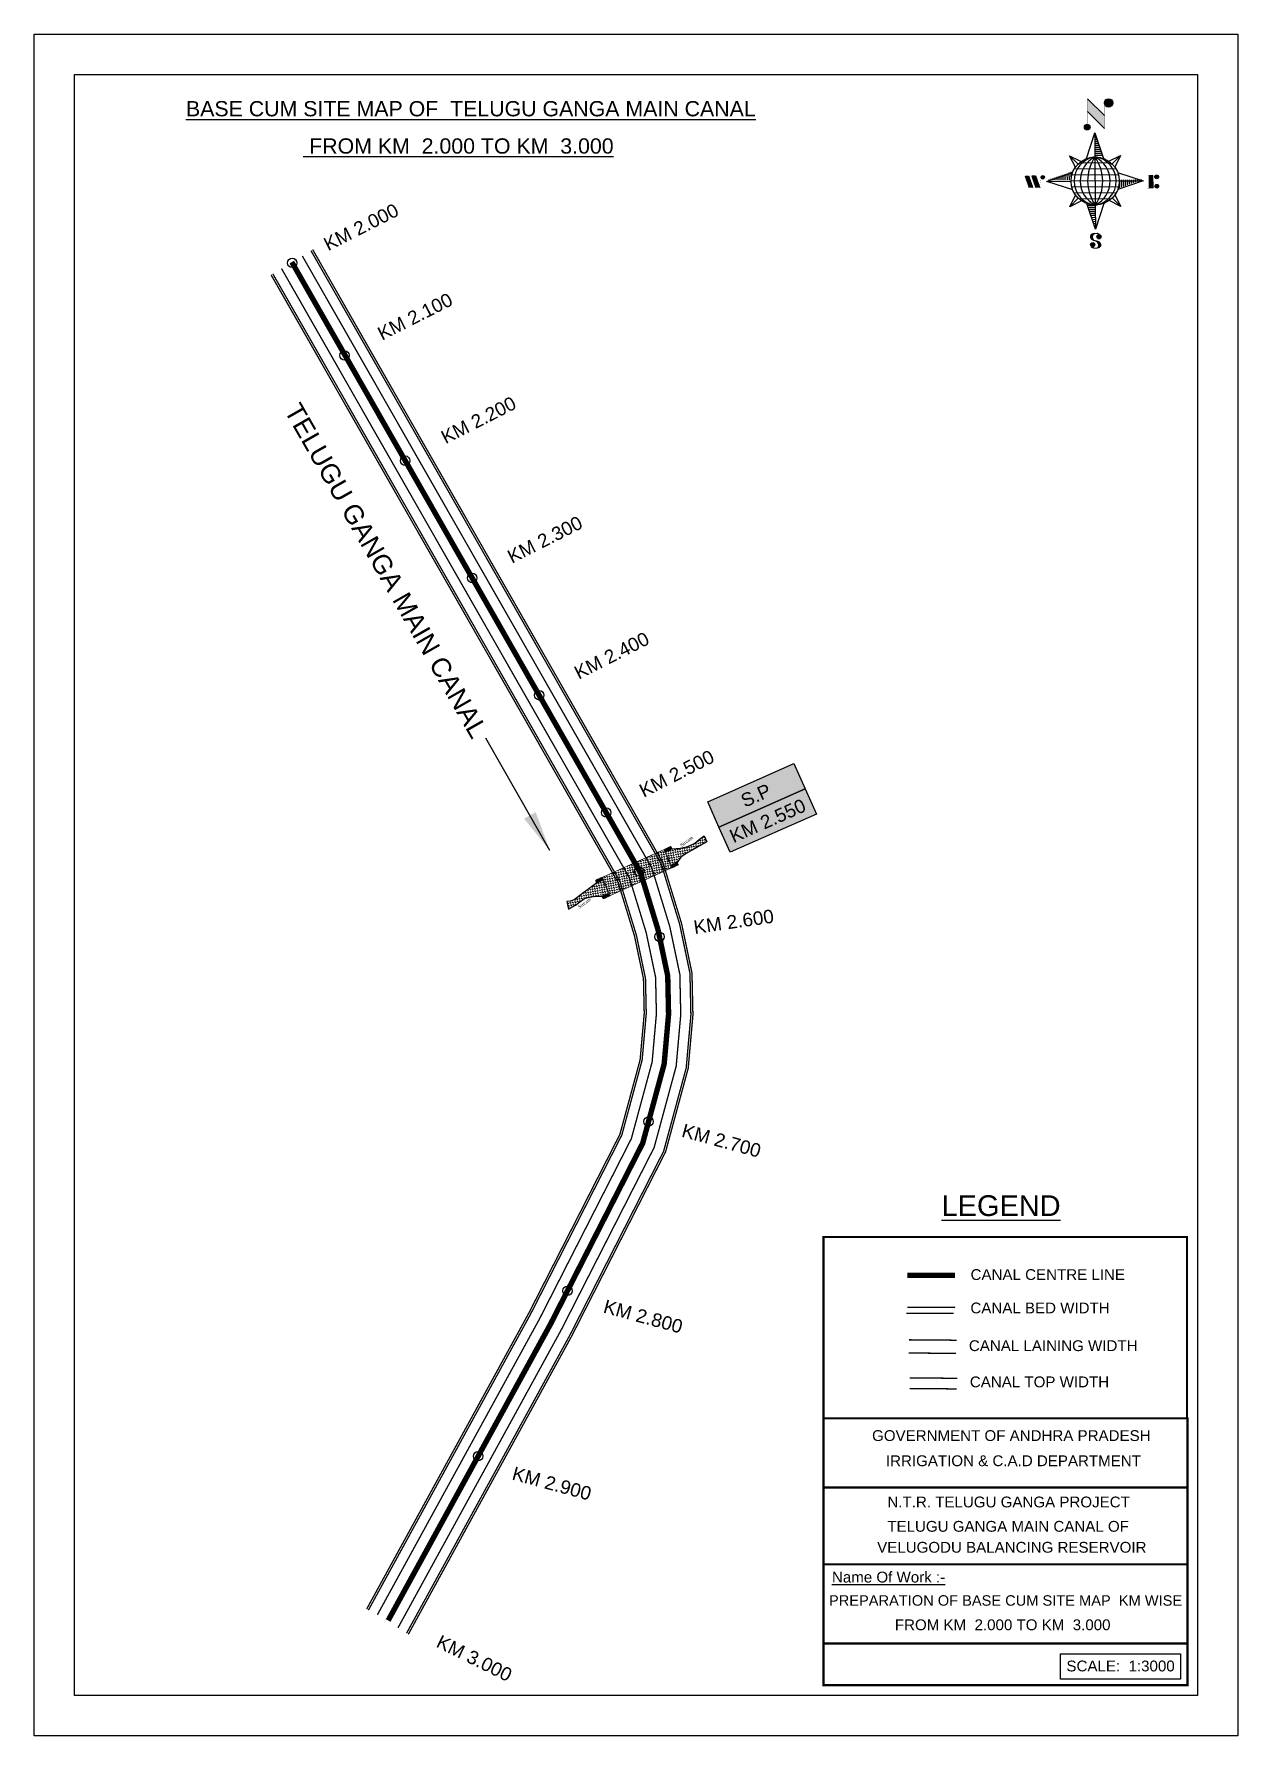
# Model space of a CAD drawing. Header units: inches. Extents: x 248998 to 249889, y 1736854 to 1738114.
import ezdxf

# ---------------------------------------------------------------- set-up
doc = ezdxf.new("R2010")
doc.units = ezdxf.units.IN
doc.header["$MEASUREMENT"] = 0
doc.header["$PDMODE"] = 32
doc.header["$PDSIZE"] = 7
doc.linetypes.add('ACAD_ISO02W100', pattern=[15, 12, -3])
for name, color, linetype in [('AQUADUCT', 1, 'Continuous'), ('bed with', 5, 'Continuous'), ('bord', 1, 'Continuous'), ('cahnige', 7, 'Continuous'), ('canal', 1, 'Continuous'), ('CARTTRACK', 30, 'ACAD_ISO02W100'), ('CH Circle', 7, 'Continuous'), ('chainage', 7, 'Continuous'), ('FRAME 025', 7, 'Continuous'), ('lining', 4, 'Continuous'), ('STREAM', 4, 'Continuous'), ('Stu coo', 3, 'Continuous'), ('TEXT', 7, 'Continuous'), ('top of bund', 1, 'Continuous'), ('UT', 173, 'ACAD_ISO02W100'), ('V', 6, 'Continuous'), ('ZSTU', 7, 'Continuous')]:
    doc.layers.add(name, color=color, linetype=linetype)
doc.styles.add('5mm', font='times.ttf', dxfattribs={"height": 3})
doc.styles.get("Standard").update_dxf_attribs({"font": 'arial.ttf'})
doc.dimstyles.get("Standard").update_dxf_attribs({"dimtxt": 0.18, "dimasz": 0.18, "dimexe": 0.18, "dimexo": 0.0625, "dimgap": 0.09, "dimtad": 0, "dimtih": 1, "dimtoh": 1, "dimdec": 4, "dimzin": 0, "dimdsep": 46, "dimtxsty": 'Standard', "dimcen": 0.09, "dimadec": 0, "dimazin": 0, "dimtfac": 1, "dimtdec": 4, "dimtofl": 0, "dimtmove": 0, "dimatfit": 3, "dimfxl": 1, "dimtolj": 1, "dimtzin": 0, "dimarcsym": 0})
pattern_1 = [(228.0128, (-362214.3310220317, -1526288.492507028), (-7.999998232158162, -9.000001341607247), [0.134536, -13.319088]), (184.9697, (-362214.4210220316, -1526288.592507028), (12.00000105151764, 0.9999913070070519), [0.230868, -22.855925]), (132.5104, (-362214.6510220316, -1526288.612507028), (9.999990718346812, -11.0000086738712), [0.162788, -16.116032]), (267.2737, (-362215.0410220316, -1526288.862507028), (0.9999960177271904, 20.00000029497347), [0.210238, -20.813558]), (292.8337, (-362215.0510220316, -1526289.072507028), (-5.00000990543714, 11.99999641177778), [0.206155, -20.409373]), (357.2737, (-362214.9710220316, -1526289.262507028), (-20.00000029497347, 0.9999960177271915), [0.210238, -20.813558]), (37.6942, (-362214.7610220317, -1526289.272507028), (-13.00000734561798, -9.99999040516053), [0.278029, -27.524849]), (72.2553, (-362214.5410220316, -1526289.102507028), (7.000010762705409, 21.99999623123919), [0.262488, -25.986321]), (121.4296, (-362214.4610220316, -1526288.852507028), (-8.000008234176365, 12.99999503649257), [0.21095, -20.884073]), (175.2364, (-362214.5710220317, -1526288.672507028), (11.00000094631958, -0.9999915326612605), [0.2408319999999999, -11.80076299999999]), (222.3974, (-362214.8110220316, -1526288.652507028), (-12.00000735107323, -10.99999208201412), [0.311448, -30.833375]), (138.8141, (-362214.0510220316, -1526288.872507028), (-7.000002946805715, 5.999997313342756), [0.106301, -10.523844]), (171.4692, (-362214.1310220317, -1526288.802507028), (12.99999828481513, -2.00000791003979), [0.2022369999999999, -20.02151099999998]), (225, (-362214.3310220317, -1526288.772507028), (-1.110223024625157e-16, -1.000000309448952), [0.141421, -1.272792]), (203.1986, (-362214.4010220316, -1526288.652507028), (4.999999730667075, 2.000001325264854), [0.076158, -7.539615]), (291.8014, (-362214.4710220316, -1526288.682507028), (-0.9999999105006487, 3.00000027301077), [0.107703, -5.277462]), (30.9638, (-362214.4310220316, -1526288.782507028), (2.999998022287998, 2.000002483540733), [0.1749289999999999, -5.656022999999996]), (161.5651, (-362214.2810220316, -1526288.692507028), (2.000000434592962, -0.9999984032227077), [0.126491, -3.035787]), (16.38950000000001, (-362215.0510220316, -1526288.682507028), (10.00000219841196, 2.99999270981797), [0.1772, -17.542845]), (70.3462, (-362214.8810220317, -1526288.632507028), (-3.999995247371745, -11.00000213560622), [0.148661, -14.717408]), (293.1986, (-362214.2810220316, -1526288.492507028), (-2.000001325264854, 4.999999730667075), [0.152315, -7.463458]), (343.6105, (-362214.2210220316, -1526288.632507028), (-10.00000219841196, 2.999992709817974), [0.1771999999999999, -17.54284499999998]), (339.444, (-362215.0510220316, -1526289.302507028), (-5.000001844542423, 1.999995996421584), [0.17088, -8.373124]), (294.7751, (-362214.8910220317, -1526289.362507028), (-4.99999218924517, 11.00000342183912), [0.1431779999999999, -14.17464299999999]), (66.80140000000002, (-362214.2710220316, -1526289.492507028), (2.000001325264855, 4.999999730667075), [0.152315, -7.463458]), (17.35400000000001, (-362214.2110220316, -1526289.352507028), (-13.00000201909683, -3.999994502259118), [0.167631, -16.59542399999999]), (69.444, (-362214.7610220317, -1526289.492507028), (-1.999995996421587, -5.000001844542422), [0.08544, -8.458563999999999]), (101.3098999999999, (-362214.3310220317, -1526289.492507028), (-0.9999976321616053, 4.000000752230952), [0.05098999999999999, -5.048028999999998]), (165.9638, (-362214.3410220316, -1526289.442507028), (3.00000054598974, -0.9999980573612457), [0.206155, -3.91695]), (186.009, (-362214.5410220316, -1526289.392507028), (9.99999975090604, 0.9999993174818415), [0.19105, -18.913923]), (303.6901, (-362214.4310220316, -1526288.872507028), (-1.000001334507191, 1.99999955777116), [0.144222, -3.461329]), (353.1572, (-362214.3510220316, -1526288.992507028), (16.99999936547855, -2.000007997924761), [0.251794, -24.927563]), (60.94540000000001, (-362214.1010220316, -1526289.022507028), (-4.000000027199279, -7.000000384569686), [0.102956, -10.192674]), (90, (-362214.0510220316, -1526288.932507028), (-0.9999999999999999, 1), [0.06, -0.94]), (120.2564, (-362214.5610220316, -1526289.362507028), (3.999994886802694, -7.000002455854734), [0.138924, -13.75352]), (48.01279999999999, (-362214.6310220317, -1526289.242507028), (7.99999823215816, 9.000001341607248), [0.269072, -13.184552]), (0, (-362214.4510220317, -1526289.042507028), (1, 1), [0.26, -0.74]), (325.3048, (-362214.1910220316, -1526289.042507028), (-9.999994258987526, 7.000008609594458), [0.158114, -15.653274]), (254.0546, (-362214.0610220316, -1526289.132507028), (-0.9999998892963811, -4.000000126652151), [0.145602, -7.134508]), (207.646, (-362214.1010220316, -1526289.272507028), (-18.99999580717959, -10.00000771316918), [0.237065, -23.469474]), (175.4261, (-362214.3110220316, -1526289.382507028), (-13.00000055831213, 0.999994801161084), [0.2507989999999997, -24.82907399999998])]
pattern_2 = [(0, (-362215.0510220316, -1526289.492507028), (1.25, 1.25), [1.25, -1.25])]
pattern_3 = [(228.0128, (-362243.1753484617, -1526336.432974194), (-7.999998232158162, -9.000001341607247), [0.134536, -13.319088]), (184.9697, (-362243.2653484617, -1526336.532974194), (12.00000105151764, 0.9999913070070519), [0.230868, -22.855925]), (132.5104, (-362243.4953484617, -1526336.552974194), (9.999990718346812, -11.0000086738712), [0.162788, -16.116032]), (267.2737, (-362243.8853484617, -1526336.802974194), (0.9999960177271904, 20.00000029497347), [0.210238, -20.813558]), (292.8337, (-362243.8953484617, -1526337.012974194), (-5.00000990543714, 11.99999641177778), [0.206155, -20.409373]), (357.2737, (-362243.8153484617, -1526337.202974194), (-20.00000029497347, 0.9999960177271915), [0.210238, -20.813558]), (37.6942, (-362243.6053484617, -1526337.212974194), (-13.00000734561798, -9.99999040516053), [0.278029, -27.524849]), (72.2553, (-362243.3853484617, -1526337.042974194), (7.000010762705409, 21.99999623123919), [0.262488, -25.986321]), (121.4296, (-362243.3053484617, -1526336.792974194), (-8.000008234176365, 12.99999503649257), [0.21095, -20.884073]), (175.2364, (-362243.4153484617, -1526336.612974194), (11.00000094631958, -0.9999915326612605), [0.2408319999999999, -11.80076299999999]), (222.3974, (-362243.6553484617, -1526336.592974194), (-12.00000735107323, -10.99999208201412), [0.311448, -30.833375]), (138.8141, (-362242.8953484617, -1526336.812974194), (-7.000002946805715, 5.999997313342756), [0.106301, -10.523844]), (171.4692, (-362242.9753484617, -1526336.742974194), (12.99999828481513, -2.00000791003979), [0.2022369999999998, -20.02151099999998]), (225, (-362243.1753484617, -1526336.712974194), (-1.110223024625157e-16, -1.000000309448952), [0.141421, -1.272792]), (203.1986, (-362243.2453484617, -1526336.592974194), (4.999999730667075, 2.000001325264854), [0.076158, -7.539615]), (291.8014, (-362243.3153484617, -1526336.622974194), (-0.9999999105006487, 3.00000027301077), [0.107703, -5.277462]), (30.9638, (-362243.2753484617, -1526336.722974194), (2.999998022287998, 2.000002483540733), [0.1749289999999998, -5.656022999999995]), (161.5651, (-362243.1253484617, -1526336.632974194), (2.000000434592962, -0.9999984032227077), [0.126491, -3.035787]), (16.38950000000001, (-362243.8953484617, -1526336.622974194), (10.00000219841196, 2.99999270981797), [0.1772, -17.542845]), (70.3462, (-362243.7253484617, -1526336.572974194), (-3.999995247371745, -11.00000213560622), [0.148661, -14.717408]), (293.1986, (-362243.1253484617, -1526336.432974194), (-2.000001325264854, 4.999999730667075), [0.152315, -7.463458]), (343.6105, (-362243.0653484617, -1526336.572974194), (-10.00000219841196, 2.999992709817974), [0.1771999999999998, -17.54284499999998]), (339.444, (-362243.8953484617, -1526337.242974194), (-5.000001844542423, 1.999995996421584), [0.17088, -8.373124]), (294.7751, (-362243.7353484617, -1526337.302974194), (-4.99999218924517, 11.00000342183912), [0.1431779999999998, -14.17464299999999]), (66.80140000000002, (-362243.1153484617, -1526337.432974194), (2.000001325264855, 4.999999730667075), [0.152315, -7.463458]), (17.35400000000001, (-362243.0553484617, -1526337.292974194), (-13.00000201909683, -3.999994502259118), [0.167631, -16.59542399999999]), (69.444, (-362243.6053484617, -1526337.432974194), (-1.999995996421587, -5.000001844542422), [0.08544, -8.458563999999999]), (101.3098999999999, (-362243.1753484617, -1526337.432974194), (-0.9999976321616053, 4.000000752230952), [0.05098999999999998, -5.048028999999997]), (165.9638, (-362243.1853484617, -1526337.382974194), (3.00000054598974, -0.9999980573612457), [0.206155, -3.91695]), (186.009, (-362243.3853484617, -1526337.332974194), (9.99999975090604, 0.9999993174818415), [0.19105, -18.913923]), (303.6901, (-362243.2753484617, -1526336.812974194), (-1.000001334507191, 1.99999955777116), [0.144222, -3.461329]), (353.1572, (-362243.1953484617, -1526336.932974194), (16.99999936547855, -2.000007997924761), [0.251794, -24.927563]), (60.94540000000001, (-362242.9453484617, -1526336.962974194), (-4.000000027199279, -7.000000384569686), [0.102956, -10.192674]), (90, (-362242.8953484617, -1526336.872974194), (-0.9999999999999999, 1), [0.06, -0.94]), (120.2564, (-362243.4053484617, -1526337.302974194), (3.999994886802694, -7.000002455854734), [0.138924, -13.75352]), (48.01279999999999, (-362243.4753484617, -1526337.182974194), (7.99999823215816, 9.000001341607248), [0.269072, -13.184552]), (0, (-362243.2953484617, -1526336.982974194), (1, 1), [0.26, -0.74]), (325.3048, (-362243.0353484617, -1526336.982974194), (-9.999994258987526, 7.000008609594458), [0.158114, -15.653274]), (254.0546, (-362242.9053484617, -1526337.072974194), (-0.9999998892963811, -4.000000126652151), [0.145602, -7.134508]), (207.646, (-362242.9453484617, -1526337.212974194), (-18.99999580717959, -10.00000771316918), [0.237065, -23.469474]), (175.4261, (-362243.1553484617, -1526337.322974194), (-13.00000055831213, 0.999994801161084), [0.2507989999999997, -24.82907399999998])]
pattern_4 = [(267.2971131487395, (-8720374.9383359, 50637915.13839893), (10.53672553373347, -0.4974314379093613), [])]
pattern_5 = [(357.2971131487395, (-8720374.9383359, 50637915.13839893), (0.4974314379093601, 10.53672553373348), [])]

# ---------------------------------------------------------------- blocks, each defined once
blk = doc.blocks.new('A$C377B10CC')
at = {"layer": 'STREAM'}
h = blk.add_hatch(dxfattribs=at)
h.set_pattern_fill('DASH', color=256, scale=10, style=0)
h.set_pattern_definition(pattern_2)
h.paths.add_polyline_path([(-21.08494824264198, 10.39821502007544), (-19.27474394725869, 14.9729934823699), (-16.18663339636989, 21.24998857849248), (-13.84395335207229, 26.14394057728347), (-11.82073506258894, 30.82506799115799), (-15.86717164155561, 33.27204399043694), (-17.46448041551048, 29.0164390646387), (-18.42280644358834, 24.86724643129855), (-21.40440999745624, 19.97332610306328), (-25.23789181862958, 15.71772117726505), (-29.9438456458156, 11.73286320897751), (-32.55258794897789, 7.397025274472546), (-28.05102203169388, 4.507492972305098), (-23.61509535066327, 1.521298239562105), (-21.08650298323482, 5.72392365569249)])
h = blk.add_hatch(dxfattribs=at)
h.set_pattern_fill('DASH', color=256, scale=10, style=0)
h.set_pattern_definition(pattern_2)
h.paths.add_polyline_path([(-60.19243563445735, -34.66217618575828), (-53.98690071125707, -38.64547753962713), (-47.9096301992253, -42.73659862830805), (-22.26358327601338, -0.1118046867195504), (-28.38064794772072, 4.006105192238503), (-34.54584827913632, 7.963515976456129)])
h = blk.add_hatch(dxfattribs=at)
h.set_pattern_fill('DASH', color=256, scale=10, style=0)
h.set_pattern_definition(pattern_2)
h.paths.add_polyline_path([(-57.74663512443659, -50.484279576689), (-52.45942178077529, -46.41916892677546), (-49.88059994621258, -42.13306005246427), (-54.31652662728474, -39.14686531969357), (-58.81809254456867, -36.25733301752601), (-61.3969143789727, -40.54344189167021), (-63.59385741560255, -47.48107765731402), (-64.76519743772232, -50.56640072958572), (-67.96923356887419, -60.27215190371499), (-69.88594486127842, -62.93188914703207), (-71.69620839302661, -64.63413745141588), (-67.43681705632478, -68.35777592635714), (-64.88112301792717, -63.03830143949018), (-63.28387348033723, -57.93158819666134), (-61.89957870042419, -54.84626512438989), (-59.45039165910562, -52.18652788107279)])
at = {"layer": 'UT', "ltscale": 0.2}
h = blk.add_hatch(dxfattribs=at)
h.set_pattern_fill('GRAVEL', color=256, style=0)
h.set_pattern_definition(pattern_1)
h.paths.add_polyline_path([(-34.2363896589959, 8.477849041344596), (-32.55258794897789, 7.397025274472544), (-29.9438456458156, 11.73286320897751), (-31.65756782452809, 12.7639579155948)])
h = blk.add_hatch(dxfattribs=at)
h.set_pattern_fill('GRAVEL', color=256, style=0)
h.set_pattern_definition(pattern_1)
h.paths.add_polyline_path([(-23.61509535066326, 1.521298239562115), (-21.95385443983832, 0.4029774884693321), (-19.37278080452233, 4.692828949075191), (-21.08650298323482, 5.723923655692487)])
h = blk.add_hatch(dxfattribs=at)
h.set_pattern_fill('GRAVEL', color=256, style=0)
h.set_pattern_definition(pattern_3)
h.paths.add_polyline_path([(-58.81809254409745, -36.25733301672153), (-60.50189425464487, -35.17650925088674), (-63.08071608917089, -39.46261812490411), (-61.39691437908914, -40.54344189190306)])
h = blk.add_hatch(dxfattribs=at)
h.set_pattern_fill('GRAVEL', color=256, style=0)
h.set_pattern_definition(pattern_3)
h.paths.add_polyline_path([(-48.21710723458091, -43.24763821694069), (-49.9308294133516, -42.21654351055622), (-52.45942178071709, -46.41916892677546), (-50.7981808698969, -47.53748967801221)])
at = {"layer": 'STREAM'}
for points in [[(-29.9438456458156, 11.73286320897751), (-25.23789181862958, 15.71772117726505), (-21.40440999745624, 19.9733261030633), (-18.42280644358834, 24.86724643129855), (-17.46448041551048, 29.01643906463869), (-15.86717164155561, 33.27204399043694), (-11.82073506258894, 30.82506799115799), (-13.84395335207228, 26.1439405772835), (-16.18663339636987, 21.24998857849278), (-19.27474394725868, 14.97299348236993), (-21.08494824264199, 10.39821502007544), (-21.08650298323482, 5.723923655692488)], [(-61.39691437897272, -40.54344189167023), (-63.59385741560254, -47.48107765731402), (-64.76519743772224, -50.56640072958544), (-67.96923356887419, -60.27215190371498), (-69.8859448612784, -62.93188914703205), (-71.69620839302661, -64.63413745141588), (-67.4368170563248, -68.35777592635714), (-64.88112301792717, -63.03830143949017), (-63.28387348033721, -57.93158819666132), (-61.89957870042417, -54.8462651243899), (-59.45039165910566, -52.18652788107283), (-57.74663512443658, -50.484279576689), (-52.4594217807753, -46.41916892677546)]]:
    blk.add_lwpolyline(points, dxfattribs=at)
at = {"layer": 'UT', "ltscale": 0.2, "const_width": 0.5}
for points in [[(-34.2363896589959, 8.477849041344598), (-31.65756782452809, 12.7639579155948)], [(-31.65756782452809, 12.7639579155948), (-29.9438456458156, 11.73286320897751)], [(-60.50189425458666, -35.17650925065391), (-34.54584827914368, 7.963515976443887)], [(-48.21935903542908, -43.25138080352917), (-22.26358327601338, -0.1118046867195517)], [(-34.5605003585224, 7.972921071806923), (-28.38064794772072, 4.006105192238465), (-22.26358327601338, -0.1118046867195517)], [(-34.2363896589959, 8.477849041344598), (-28.05102203169372, 4.507492972305045), (-21.95385443983832, 0.4029774884693325)], [(-32.55258794891415, 7.397025274578482), (-29.9438456458156, 11.73286320897751)], [(-23.61509535071673, 1.521298239473253), (-21.08650298323482, 5.723923655692488)], [(-22.26358327601338, -0.1118046867195517), (-21.95385443983832, 0.4029774884693325)], [(-21.95385443983832, 0.4029774884693325), (-19.37278080452234, 4.692828949075192)], [(-21.08650298323482, 5.723923655692488), (-19.37278080452234, 4.692828949075192)], [(-63.08071608905448, -39.46261812490411), (-60.50189425458666, -35.17650925065391)], [(-61.39691437897272, -40.54344189167023), (-58.81809254450491, -36.25733301742002)], [(-60.50189425458666, -35.17650925065391), (-54.31652662728447, -39.14686531969346), (-48.21935903542908, -43.25138080352917)], [(-60.17778355506016, -34.67158128111623), (-53.98690071125748, -38.64547753962688), (-47.8842965469812, -42.75365283689462)], [(-63.08071608905448, -39.46261812490411), (-61.39691437897272, -40.54344189167023)], [(-52.4594217807753, -46.41916892677546), (-49.88059994624928, -42.13306005252525)], [(-52.4594217807753, -46.41916892677546), (-50.7981808698969, -47.53748967777938)], [(-50.7981808698969, -47.53748967777938), (-48.21710723458091, -43.24763821717352)]]:
    blk.add_lwpolyline(points, dxfattribs=at)
at = {"layer": 'cahnige', "style": '5mm'}
for p in [(-24.70947435131529, 16.98236319143325), (-60.9109538581688, -63.65351491281763)]:
    blk.add_text('Stream', height=2.5, rotation=71.17434464616717, dxfattribs=at).set_placement(p)
blk = doc.blocks.new('*X3')
at = {"color": 0, "linetype": 'Continuous'}
for p, q in [((6321.563175437702, 239.2074203663178), (6322.581924588794, 240.2261695174094)), ((6321.571094283617, 239.3921159075293), (6322.524536642279, 240.3455582661906)), ((6321.579013129532, 239.5768114487408), (6322.467148695763, 240.4649470149719)), ((6321.586931975447, 239.7615069899523), (6322.409760749248, 240.5843357637531)), ((6321.594850821361, 239.9462025311638), (6322.352372802732, 240.7037245125344)), ((6321.602769667276, 240.1308980723753), (6322.294984856217, 240.8231132613157)), ((6321.610688513191, 240.3155936135868), (6322.322610836808, 241.0275159372032)), ((6321.618607359106, 240.5002891547983), (6322.339575221931, 241.2212570176224)), ((6321.670405508729, 239.1378737420482), (6322.639312535309, 240.1067807686281)), ((6321.756101028845, 239.046792566867), (6322.694551492757, 239.9852430307802)), ((6321.767025283511, 240.8254837745006), (6322.356539607053, 241.4149980980416)), ((6321.841796548961, 238.9557113916858), (6322.784401525116, 239.8983163678416)), ((6321.927492069076, 238.8646302165046), (6322.874251557474, 239.8113897049031)), ((6322.013187589191, 238.7735490413234), (6322.964101589832, 239.7244630419646)), ((6322.075863133939, 241.3110983202248), (6322.373503992176, 241.6087391784607)), ((6322.098883109306, 238.6824678661422), (6323.053951622191, 239.637536379026)), ((6322.184578629423, 238.591386690961), (6323.143801654548, 239.5506097160875)), ((6322.270274149538, 238.5003055157798), (6323.233651686906, 239.463683053149)), ((6322.405772691616, 238.4590273625623), (6323.316199320379, 239.3694539913255)), ((6322.536564177177, 238.4130421528257), (6323.436926723143, 239.3134046987925)), ((6322.667355662737, 238.3670569430892), (6323.557654125907, 239.2573554062594)), ((6322.798147148297, 238.3210717333527), (6323.67838152867, 239.2013061137264)), ((6322.928938633857, 238.2750865236161), (6323.799108931434, 239.1452568211934)), ((6323.059730119417, 238.2291013138795), (6323.919836334197, 239.0892075286604)), ((6323.190521604977, 238.183116104143), (6324.040563736961, 239.0331582361274)), ((6323.334898284248, 238.1507160881169), (6324.161291139725, 238.9771089435944)), ((6323.500484499982, 238.1395256085544), (6324.282018542488, 238.9210596510615)), ((6323.666070715716, 238.1283351289918), (6324.389078986148, 238.8513433994243)), ((6323.83165693145, 238.1171446494292), (6324.558435473549, 238.8439231915289)), ((6324.097210919775, 238.2059219424567), (6324.727791960951, 238.8365029836336)), ((6324.341779298861, 238.2737136262468), (6324.897148448353, 238.8290827757383)), ((6324.586347677948, 238.341505310037), (6325.066504935754, 238.821662567843)), ((6324.830916057034, 238.4092969938271), (6325.235861423155, 238.8142423599477)), ((6325.075484436121, 238.4770886776172), (6325.405217910557, 238.8068221520524)), ((6325.401209342145, 238.6260368883443), (6325.574574397958, 238.7994019441571))]:
    blk.add_line(p, q, dxfattribs=at)
blk = doc.blocks.new('*X2')
at = {"color": 0, "linetype": 'Continuous'}
for p, q in [((6324.425409812192, 240.3018877878409), (6324.530098087213, 240.4065760628617)), ((6324.560821561592, 240.2605228419445), (6324.762767368324, 240.4624686486762)), ((6324.696233310992, 240.2191578960481), (6324.995436649435, 240.5183612344908)), ((6324.831645060392, 240.1777929501517), (6325.228105930546, 240.5742538203053)), ((6324.967056809793, 240.1364280042552), (6325.451206401633, 240.6205775960956)), ((6325.102468559193, 240.0950630583588), (6325.626700194168, 240.619294693334)), ((6325.231508829004, 240.0473266328736), (6325.802193986703, 240.6180117905725)), ((6325.335045025791, 239.9740861343645), (6325.976788801136, 240.6158299097086)), ((6325.438581222579, 239.9008456358553), (6326.100204563527, 240.5624689768027)), ((6325.542117419366, 239.8276051373462), (6326.223620325917, 240.5091080438968)), ((6325.645653616154, 239.754364638837), (6326.347036088308, 240.455747110991)), ((6325.749189812941, 239.6811241403279), (6326.470451850699, 240.4023861780851)), ((6325.852726009729, 239.6078836418188), (6326.593867613089, 240.3490252451792)), ((6325.951486090436, 239.5298670272285), (6326.71728337548, 240.2956643122733)), ((6326.036566250415, 239.4381704919113), (6326.840699137871, 240.2423033793674)), ((6326.121646410395, 239.346473956594), (6326.964114900262, 240.1889424464615)), ((6326.206726570374, 239.2547774212767), (6327.055858370612, 240.1039092215148)), ((6326.291806730354, 239.1630808859595), (6327.135785134496, 240.0070592901021)), ((6326.376886890333, 239.0713843506422), (6327.21571189838, 239.9102093586895)), ((6326.461967050313, 238.9796878153249), (6327.295638662264, 239.8133594272769)), ((6326.547047210292, 238.8879912800077), (6327.375565426148, 239.7165094958642)), ((6326.632127370272, 238.7962947446904), (6327.455492190032, 239.6196595644516)), ((6326.717207530251, 238.7045982093731), (6327.535418953916, 239.5228096330389)), ((6326.788410008449, 236.4777036487165), (6327.354219516036, 237.0435131563033)), ((6326.792225928501, 238.6028399123283), (6327.6153457178, 239.4259597016263)), ((6326.838137672734, 238.4719749612643), (6327.695272481684, 239.3291097702136)), ((6326.884049416966, 238.3411100102004), (6327.775199245568, 239.2322598388009)), ((6326.916746160023, 236.7828164955863), (6327.582476853365, 237.4485471889285)), ((6326.9299611612, 238.2102450591364), (6327.853734496604, 239.1340183945408)), ((6326.975872905432, 238.0793801080725), (6327.849127438164, 238.952634640804)), ((6327.003134980726, 237.9298654880686), (6327.844520379724, 238.7712508870673)), ((6327.012515933215, 237.7624697452613), (6327.839913321284, 238.5898671333306)), ((6327.021896885704, 237.5950740024541), (6327.835306262844, 238.4084833795939)), ((6327.031277838193, 237.4276782596467), (6327.830699204404, 238.2270996258572)), ((6327.040658790683, 237.2602825168395), (6327.826092145964, 238.0457158721205)), ((6327.045082311595, 237.087929342456), (6327.810734190693, 237.8535812215537))]:
    blk.add_line(p, q, dxfattribs=at)
blk = doc.blocks.new('H')
at = {"layer": 'bord', "extrusion": (0.0004278845142637609, 0.00479197890903182, 0.9999884268595202)}
h = blk.add_hatch(dxfattribs=at)
h.set_pattern_fill('LINE', color=8, scale=84.38768555040302, angle=-2.702886851260515, style=0)
h.set_pattern_definition(pattern_5)
h.paths.add_polyline_path([(-492.4668010775931, 785.5898788240738, -0.090992046448718), (-447.9625593584497, 775.2324968557805), (-486.4976985411486, 912.0312741750386)])
h = blk.add_hatch(dxfattribs=at)
h.set_pattern_fill('LINE', color=8, scale=84.38768555040302, angle=-92.70288685126052, style=0)
h.set_pattern_definition(pattern_4)
h.paths.add_polyline_path([(-624.8772989658173, 665.1175860036165, -0.09099204644210665), (-614.5199170010164, 709.6218277204316), (-751.3186943142209, 671.0866885515861)])
h = blk.add_hatch(dxfattribs=at)
h.set_pattern_fill('LINE', color=8, scale=84.38768555040302, angle=-92.70288685126052, style=0)
h.set_pattern_definition(pattern_4)
h.paths.add_polyline_path([(-245.5531129193259, 647.210278397426), (-371.9945082624909, 653.17938094493, -0.09099204644878103), (-382.3518902289215, 608.6751392250881)])
h = blk.add_hatch(dxfattribs=at)
h.set_pattern_fill('LINE', color=8, scale=84.38768555040302, angle=-2.702886851260515, style=0)
h.set_pattern_definition(pattern_5)
h.paths.add_polyline_path([(-504.4050061509479, 532.7070881242398, -0.090992046448718), (-548.909247870557, 543.064470092766), (-510.3741086877417, 406.2656927765347)])
at = {"layer": 'bord', "extrusion": (0.0004278845142637604, 0.00479197890903182, 0.9999884268595203)}
for p, q in [((-516.2384251924814, 1087.08582315594, -1217.145331720205), (-431.5311611755169, 993.9857607749291, -1216.735438367611)), ((-519.3860571105615, 1020.408509141766, -1216.824464901347), (-434.678793075087, 927.3084467682056, -1216.414571548796)), ((-538.2690597721958, 773.6536562892143, -1215.633927328097), (-487.0181812191731, 906.212239655666, -1216.291082326422)), ((-487.0181812191731, 906.212239655666, -1216.291082326422), (-492.9870239489828, 779.7722960542887, -1215.682623766277)), ((-487.0181812191731, 906.212239655666, -1216.291082326422), (-448.4827650671941, 769.4150330077391, -1215.652034309381)), ((-626.736305744329, 793.7732813858893, -1215.692487060367), (-566.811349663476, 760.1895317081362, -1215.557193835181)), ((-626.736305744329, 793.7732813858893, -1215.692487060367), (-584.1428260545363, 746.9596384149045, -1215.486379775655)), ((-598.946746484784, 730.9517588270828, -1215.4033350249), (-626.736305744329, 793.7732813858893, -1215.692487060367)), ((-421.3357812265749, 753.3219341966324, -1215.586531535218), (-358.5136001041974, 781.1110481221694, -1215.746578873753)), ((-358.5136001041974, 781.1110481221694, -1215.746578873753), (-405.3276889660046, 738.5181495659053, -1215.522440984547)), ((-358.5136001041974, 781.1110481221694, -1215.746578873753), (-392.0976094479556, 721.1868434431963, -1215.445049781629)), ((-864.6667208376457, 700.9117660832126, -1215.145683569252), (-846.8602190883248, 637.7003116968554, -1214.850391321915)), ((-846.885899517627, 700.0723706756253, -1215.149269383754), (-829.079397758178, 636.8609162860084, -1214.853977136408)), ((-829.1050781964441, 699.2329752675723, -1215.152855198257), (-811.2985764592304, 636.0215208844747, -1214.857562950931)), ((-829.1050781964441, 699.2329752675723, -1215.152855198257), (-811.3242568973801, 698.393579858588, -1215.156441012743)), ((-811.3242568973801, 698.393579858588, -1215.156441012743), (-793.5177551378147, 635.1821254740935, -1214.861148765422)), ((-751.8386587080895, 665.2704204607289, -1215.023166955395), (-615.0399729244527, 703.8051171880215, -1215.266361263119)), ((-751.8386587080895, 665.2704204607289, -1215.023166955395), (-625.3972626964678, 659.3013864478562, -1215.048666080719)), ((-619.2784603905748, 614.0198538512923, -1214.834293591338), (-751.8386587080895, 665.2704204607289, -1215.023166955395)), ((-246.0730746499612, 641.3942844460253, -1215.12516345687), (-382.8717604242847, 602.859587718267, -1214.881969149149)), ((-378.6332729603746, 692.6448510554619, -1215.314036820931), (-246.0730746499612, 641.3942844460253, -1215.12516345687)), ((-372.5144706616993, 647.363318458898, -1215.099664331546), (-246.0730746499612, 641.3942844460253, -1215.12516345687)), ((-213.4791469212505, 669.2951450282708, -1215.272811938016), (-216.710715676134, 600.8397693103179, -1214.943388670676)), ((-197.1518122339039, 599.9164343632292, -1214.947333066632), (-193.9202434780891, 668.3718100786209, -1215.276756333961)), ((-639.398133254319, 525.5536567845847, -1214.401751538512), (-605.8141239105607, 585.4778614635579, -1214.703280630637)), ((-639.398133254319, 525.5536567845847, -1214.401751538512), (-592.5840443923953, 568.1465553403832, -1214.625889427719)), ((-576.5759521321743, 553.3427707091905, -1214.561798877043), (-639.398133254319, 525.5536567845847, -1214.401751538512)), ((-510.8935521394596, 400.4524652508553, -1213.857248085843), (-549.4289682914387, 537.2496718976181, -1214.496296102879)), ((-371.1754276144202, 512.8914235194679, -1214.455843351893), (-431.1003836950404, 546.475173198618, -1214.591136577086)), ((-371.1754276144202, 512.8914235194679, -1214.455843351893), (-413.7689073036308, 559.7050664918497, -1214.661950636613)), ((-398.9649868734996, 575.7129460782744, -1214.74499538736), (-371.1754276144202, 512.8914235194679, -1214.455843351893)), ((-459.6426735860878, 533.0110486173071, -1214.514403084168), (-510.8935521394596, 400.4524652508553, -1213.857248085843)), ((-504.9247094094171, 526.8924088519998, -1214.465706645989), (-510.8935521394596, 400.4524652508553, -1213.857248085843))]:
    blk.add_line(p, q, dxfattribs=at)
at = {"layer": 'bord', "color": 8, "linetype": 'ByBlock', "extrusion": (0.0004278845142637604, 0.00479197890903182, 0.9999884268595203)}
for p, q in [((-386.4701403837535, 711.3830894059502, -1215.400477790083), (-605.4730712235323, 721.7215742594562, -1215.35631111762)), ((-410.8462962137419, 744.2142448802479, -1215.547375515144), (-578.1125475389999, 752.110393114388, -1215.51364266185)), ((-492.9872379411827, 779.772306161467, -1215.682623723144), (-504.9247094094171, 526.8924088519998, -1214.465706645989)), ((-372.5145726100891, 647.3634304928128, -1215.099664824794), (-625.3973747401615, 659.3012845208868, -1215.048665544341)), ((-378.0217974673142, 615.9429816137999, -1214.946740470406), (-622.87451776542, 627.5017590741627, -1214.897360629442)), ((-375.037429585529, 679.1629559395369, -1215.250969739694), (-619.8901498829364, 690.7217333998997, -1215.201589898729)), ((-392.4388761268347, 584.9431407540105, -1214.792019251512), (-611.441806967312, 595.2816256079823, -1214.747852579053)), ((-419.7993998112506, 554.5543218990788, -1214.634687707282), (-587.06565113744, 562.4504701336846, -1214.600954853988))]:
    blk.add_line(p, q, dxfattribs=at)
at = {"layer": 'bord', "extrusion": (0.0004278845142637604, 0.00479197890903182, 0.9999884268595203)}
for points, const_width, elevation in [([(-522.0131121619479, 959.550775259228), (-515.7175743466119, 1092.906934415961)], 1.60540055982536, -1212.142843617219), ([(-434.158262363472, 933.1277235058805), (-427.8627245295095, 1066.483882669366)], 1.60540055982536, -1212.142843617219), ([(-870.0736340994383, 707.00824508073), (-846.3658724653925, 705.889038352192)], 0.6421602239301444, -1212.142843617219), ([(-828.5594987093612, 642.6768581911618), (-855.2307305332708, 643.935965762368)], 0.6421602239301444, -1212.142843617219), ([(-828.5594987093612, 642.676858191162), (-820.953748198869, 677.9586989512691)], 0.6421602239301444, -1212.142843617223), ([(-810.7786774830411, 641.8374531447001), (-784.1074456587239, 640.5783455765209)], 0.6421602239301444, -1212.142843617222), ([(-792.9978562549747, 640.9980480956772), (-781.589230506466, 693.9208092413096)], 0.6421602239301444, -1212.142843617218), ([(-222.7385766651839, 675.5731321041832), (-173.8413183107752, 673.2647682324088)], 0.7063762463231584, -1212.142843617221), ([(-194.785239975681, 644.8497587676384), (-185.0057882997701, 644.3880859934699)], 0.7063762463231584, -1212.14284361722), ([(-177.0730277270245, 604.8086065300355), (-225.9702860934822, 607.1169704015771)], 0.7063762463231584, -1212.142843617222)]:
    blk.add_lwpolyline(points, dxfattribs=dict(at, const_width=const_width, elevation=elevation))
for points, const_width, elevation in [([(-413.6616245851993, 1073.140134249887, 1), (-397.6117714248124, 1057.729118476532, 1)], 22.25077962579039, -1212.14284361722), ([(-530.3419430367337, 949.5474510251247, 1), (-519.6420409089901, 939.2734405104861, 1)], 14.83385308386026, -1212.142843617223), ([(-775.9087905502321, 696.5833098740303, 1), (-769.4888492682775, 690.418903565154, 1)], 8.900311850316152, -1212.142843617216), ([(-177.8339587833615, 666.8757400336997, 1), (-170.7720233739972, 660.0948930920731, 1)], 9.790343035347762, -1212.142843617223), ([(-180.1423226412179, 617.9784816729323, 1), (-173.0803872516442, 611.1976347345654, 1)], 9.790343035347762, -1212.142843617219), ([(-489.8397168474219, 361.7280028313068, 1), (-498.0671858660056, 369.1142257457323, 1)], 11.05656073458609, -1212.142843617215), ([(-525.1949096693778, 321.5505605205689, 1), (-533.4223786795214, 328.9367834347616, 1)], 11.05656073458609, -1212.142843617218)]:
    blk.add_lwpolyline(points, format="xyb", close=True, dxfattribs=dict(at, const_width=const_width, elevation=elevation))
for points, elevation in [([(-537.0436544864716, 317.3909783906986), (-530.686771839954, 310.4778530870033), (-519.7848077441001, 306.8033377354246), (-504.8555995545785, 306.8996049665207), (-493.8614930827366, 309.9751672386152), (-486.3299612487816, 317.6739007300386), (-486.5193926708707, 325.7780890813514), (-490.6180678635317, 333.2605072774198), (-493.5031616341619, 336.2254691210802), (-502.816804350885, 340.8534958871466), (-522.4580017436219, 347.2728260433129), (-530.4257294404489, 351.5824209563287), (-533.6858260648524, 354.5525017987891), (-537.4013079778782, 362.629807892173), (-536.9549017110166, 373.3508360361672), (-530.0284934418471, 380.6827556172281), (-520.0052991440441, 384.0716307398478), (-503.5000552259427, 384.2213990291513), (-492.5323047870551, 379.8708521119993), (-487.1463343054379, 373.2710396641844)], -1212.142843617219), ([(-522.4539065143929, 347.5728294925347), (-526.1949835211592, 353.7751140225195), (-527.7518298353394, 360.6227161141025), (-527.9156661629893, 370.6019260344024), (-525.8991041315983, 375.4503632916039), (-521.3202371541029, 381.1640017041664), (-514.5251386848048, 384.3718976443916)], -1212.142843617221), ([(-504.8555995545785, 306.8996049665207), (-499.0047943263154, 312.3708361831504), (-496.9585419834797, 319.3942984564654), (-497.4612851235933, 326.5275708001649), (-501.2415295758961, 335.3559093211365), (-509.2361390522836, 343.1915685721062)], -1212.142843617219)]:
    blk.add_lwpolyline(points, dxfattribs=dict(at, elevation=elevation))
for centre, radius in [((-405.6366979898718, 1065.434626361347, -1212.142843617228), 22.25077962579068), ((-524.9919919744626, 944.4104457636145, -1212.142843617225), 14.83385308386045), ((-498.4359036135794, 659.1484834742021, -1212.142843617229), 126.5822129822759), ((-772.6988199003781, 693.5011067149355, -1212.142843617225), 8.900311850316273), ((-174.3029910778062, 663.4853165630027, -1212.142843617225), 9.7903430353479), ((-176.6113549475952, 614.5880582008385, -1212.142843617227), 9.7903430353479), ((-493.9534513636986, 365.4211142832808, -1212.142843617226), 11.05656073458623), ((-529.3086441806488, 325.2436719765011, -1212.142843617227), 11.05656073458623)]:
    blk.add_circle(centre, radius, dxfattribs=at)
at = {"layer": 'bord', "color": 8, "linetype": 'ByBlock', "extrusion": (0.0004278845142637604, 0.00479197890903182, 0.9999884268595203)}
for centre, radius, start, end in [((-481.5018944916621, 658.3490694805806, -1212.142843617225), 127.7124113124745, 94.925359787212, 259.6690604518324), ((-436.7958279077627, 656.2386032006533, -1212.142843617224), 140.8227119427793, 113.2864437035868, 241.3079765329169), ((-315.8862391595549, 650.5307512261786, -1212.142843617227), 222.3100112361417, 142.5891607921548, 212.0052594442485), ((-560.0761933124097, 662.0583738566748, -1212.142843617224), 140.8227119427793, 293.2864437035868, 61.30797653291689), ((-680.9857820597445, 667.7662258302183, -1212.142843617228), 222.3100112361417, 322.5891607921548, 32.00525944424854), ((-515.3701267285685, 659.9479075753505, -1212.142843617227), 127.7124113124745, 274.925359787212, 79.66906045183244)]:
    blk.add_arc(centre, radius, start, end, dxfattribs=at)
at = {"layer": 'bord', "extrusion": (0.0004278845142637604, 0.00479197890903182, 0.9999884268595203)}
for points in [[(-515.7175743148887, 1092.906934417125, -1212.142843617227), (-431.0104934413977, 999.8058030862261, -1212.142843617227), (-518.8653432401063, 1026.22885483189, -1212.142843617227), (-434.1582623484545, 933.1277235084416, -1212.142843617227)], [(-864.1466936911305, 706.7284433981881, -1212.142843617225), (-846.3658724649268, 705.889038353589, -1212.142843617225), (-846.34031992468, 643.5162632348297, -1212.142843617225), (-828.5594986876497, 642.6768581867381, -1212.142843617225)], [(-828.5850512369768, 705.049633307593, -1212.142843617229), (-810.804230031204, 704.2102282608984, -1212.142843617229), (-810.778677482168, 641.8374531481927, -1212.142843617229), (-792.9978562541016, 640.9980480994025, -1212.142843617229)], [(-193.4002216503151, 674.1881137788835, -1212.142843617225), (-196.6319310673212, 605.7319520774413, -1212.142843617225), (-212.9591249906118, 675.1114593302475, -1212.142843617225), (-216.1908344065701, 606.6552976257785, -1212.142843617225)]]:
    blk.add_solid(points, dxfattribs=at)
at = {"layer": 'bord', "extrusion": (0.0004278845142637604, 0.00479197890903182, 0.9999884268595203), "xscale": 7.977342409717546, "yscale": 7.977342408231451, "zscale": 7.977342408476333, "rotation": 138.0840426661453}
for name, p in [('*X2', (38300.50170925955, -31929.38484708802, -1212.14284361722)), ('*X3', (38314.39702652739, -31950.87734303279, -1212.142843617221))]:
    blk.add_blockref(name, p, dxfattribs=at)

msp = doc.modelspace()

# ---------------------------------------------------------------- hatches: boundary and pattern name
at = {"layer": 'ZSTU'}
h = msp.add_hatch(color=135, dxfattribs=at)
h.set_gradient(color1=(141, 177, 78), color2=(107, 135, 59), one_color=1, tint=0.3799999952316284, name='CYLINDER')
h.paths.add_polyline_path([(249568.4937526878, 1737555.362019829), (249560.185094047, 1737574.063945716), (249496.3713465089, 1737545.713568961), (249504.6800051497, 1737527.011643076)])
h.paths.add_polyline_path([(249522.4932446873, 1737537.70219235), (249547.7961408319, 1737548.943447821), (249541.4983790827, 1737563.119054087), (249516.195482938, 1737551.877798616)], flags=24)
h = msp.add_hatch(color=252, dxfattribs=at)
h.set_gradient(color1=(167, 88, 159), color2=(127, 67, 121), one_color=1, tint=0.3799999952316284, name='CYLINDER')
h.paths.add_polyline_path([(249576.8024113279, 1737536.660093944), (249568.4937526878, 1737555.362019829), (249504.6800051497, 1737527.011643076), (249512.9886637901, 1737508.309717191)])
h.paths.add_polyline_path([(249514.1997345663, 1737511.461865532), (249573.5109948196, 1737537.811933326), (249567.292162802, 1737551.809876981), (249507.9809025487, 1737525.459809187)], flags=24)

# ---------------------------------------------------------------- linework, layer by layer
at = {"linetype": 'ByBlock'}
for points in [[(248997.7887881772, 1736854.107744904), (248997.7887881772, 1738114.107744904), (249888.7887881772, 1738114.107744904), (249888.7887881772, 1736854.107744904)], [(249858.7887881772, 1738084.107744904), (249858.7887881772, 1736884.107744904), (249027.7887881772, 1736884.107744904), (249027.7887881772, 1738084.107744904)]]:
    msp.add_lwpolyline(points, close=True, dxfattribs=at)
for p in [(249452.5866051722, 1737308.942709943), (249392.5830271811, 1737183.682504618), (249326.4520137823, 1737061.205763475)]:
    msp.add_point(p)
at = {"layer": 'bed with', "const_width": 1}
for points in [[(249196.3326118505, 1737949.810194931), (249455.0512968232, 1737496.607999624), (249468.2935361387, 1737453.311419173), (249475.7464431539, 1737417.86507036), (249476.4039046349, 1737388.125407476), (249473.0238706275, 1737349.961863674), (249456.7130523878, 1737289.756133293), (249387.9395046435, 1737154.736847625), (249267.1415542464, 1736934.177917599)], [(249180.9346825176, 1737940.476012231), (249438.4249186678, 1737489.425712922), (249450.8446793523, 1737448.818293373), (249457.7877723371, 1737415.796642186), (249458.3863108561, 1737388.722305069), (249455.2343448635, 1737353.133848871), (249439.8271631033, 1737296.263579252), (249372.0227108475, 1737163.14686492), (249251.8960003263, 1736943.813518179)], [(249678.3830411083, 1737167.016242567), (249676.3277207313, 1737167.043801063), (249643.5353858569, 1737167.020781677), (249643.298932498, 1737167.029948922)], [(249679.5034952633, 1737171.421500487), (249676.3557998591, 1737171.463705949), (249644.1965591013, 1737171.44113098)]]:
    msp.add_lwpolyline(points, dxfattribs=at)
at = {"layer": 'canal', "color": 6, "const_width": 4}
for points in [[(249679.3468275609, 1737195.038185683), (249676.7453196698, 1737195.073067662), (249644.1503554341, 1737195.050186825)], [(249644.1503554341, 1737195.050186825), (249679.3468275609, 1737195.038185683)]]:
    msp.add_lwpolyline(points, dxfattribs=at)
at = {"layer": 'CH Circle'}
for p in [(249188.8802022912, 1737944.711208545), (249227.6146957921, 1737876.127992267), (249272.4915138027, 1737798.247763378), (249322.0687115529, 1737711.402490259), (249371.6459093031, 1737624.557217139), (249421.2231070533, 1737537.711944019), (249460.671532959, 1737445.821674167), (249460.671532959, 1737445.821674167)]:
    msp.add_point(p, dxfattribs=at)
at = {"layer": 'CH Circle', "color": 2}
msp.add_point((249445.5521077455, 1737494.150856273), dxfattribs=at)
at = {"layer": 'FRAME 025', "lineweight": -3, "const_width": 1.636994106223717}
for points in [[(249581.9895201355, 1737223.510504438), (249851.09768531, 1737223.510504438), (249851.09768531, 1737089.282150509), (249581.9895201355, 1737089.282150509)], [(249581.9895201356, 1737089.282150509), (249851.463220536, 1737089.282150509), (249851.463220536, 1736891.73625074), (249581.9895201356, 1736891.73625074)]]:
    msp.add_lwpolyline(points, close=True, dxfattribs=at)
for points in [[(249581.9895201356, 1737037.991908469), (249851.463220536, 1737037.991908469)], [(249581.9895201356, 1736981.128113558), (249851.463220536, 1736981.128113558)], [(249581.9895201356, 1736922.497610432), (249851.463220536, 1736922.497610432)]]:
    msp.add_lwpolyline(points, dxfattribs=at)
at = {"layer": 'lining', "const_width": 1}
for points in [[(249202.755484858, 1737953.687054621), (249461.978954388, 1737499.600619082), (249475.563893133, 1737455.183554923), (249483.2292226608, 1737418.726915432), (249483.911235376, 1737387.876700146), (249480.4361730292, 1737348.640203176), (249463.7488395897, 1737287.044697477), (249394.5715020585, 1737151.232673752), (249273.522611207, 1736930.215564114)], [(249174.5032351309, 1737936.614172437), (249431.4972611031, 1737486.433093463), (249443.574322358, 1737446.946157622), (249450.3049928301, 1737414.934797114), (249450.878980115, 1737388.9710124), (249447.8220424618, 1737354.455509369), (249432.7913759014, 1737298.975015068), (249365.3907134325, 1737166.651038793), (249245.2296484626, 1736947.254965984)], [(249645.1794714704, 1737137.621639427), (249672.0307835312, 1737137.416621897), (249680.0735516854, 1737137.3242039)], [(249645.2175174939, 1737147.384486819), (249669.9253925698, 1737147.200150037), (249680.6056689834, 1737147.077511352)]]:
    msp.add_lwpolyline(points, dxfattribs=at)
at = {"layer": 'top of bund', "const_width": 1}
for points in [[(249203.9862433078, 1737954.556697284), (249463.3644859009, 1737500.199142974), (249477.0179645319, 1737455.557982073), (249484.7257785622, 1737418.899284446), (249485.4127015242, 1737387.82695868), (249481.9186335095, 1737348.375871076), (249465.15599703, 1737286.502410314), (249395.8979015415, 1737150.531838978), (249274.7798049754, 1736929.38837009)], [(249173.1911726469, 1737935.886951519), (249430.1117295901, 1737485.834569571), (249442.1202509591, 1737446.571730473), (249448.8084369287, 1737414.762428099), (249449.3775139668, 1737389.020753866), (249446.3395819815, 1737354.719841469), (249431.384218461, 1737299.517302232), (249364.0643139494, 1737167.351873567), (249243.9493678071, 1736948.040006817)], [(249645.7434249635, 1737119.176452253), (249670.3258909832, 1737118.99654363), (249681.1628237115, 1737118.87211137)], [(249680.7342396378, 1737111.017343781), (249672.8187291313, 1737111.108303335), (249645.885334959, 1737111.310744989)]]:
    msp.add_lwpolyline(points, dxfattribs=at)
at = {"layer": 'V', "color": 6, "const_width": 4}
msp.add_lwpolyline([(249188.5538643294, 1737945.282860649), (249446.7381077455, 1737493.016856273), (249459.5691077455, 1737451.064856273), (249466.7671077455, 1737416.830856273), (249467.3951077455, 1737388.423856273), (249464.1291077455, 1737351.547856273), (249448.2701077455, 1737293.009856273), (249379.9811077455, 1737158.941856273), (249259.8552751569, 1736939.610112505)], dxfattribs=at)
at = {"layer": 'V', "color": 0}
msp.add_lwpolyline([(249757.4888905268, 1736914.87573436), (249846.199024901, 1736914.87573436), (249846.199024901, 1736896.123258057), (249757.4888905268, 1736896.123258057)], close=True, dxfattribs=at)
at = {"layer": 'ZSTU', "color": 135}
msp.add_lwpolyline([(249496.371346509, 1737545.713568962), (249560.185094047, 1737574.063945715), (249568.4937526876, 1737555.362019829), (249504.6800051498, 1737527.011643076)], close=True, dxfattribs=at)
at = {"layer": 'ZSTU', "color": 252}
msp.add_lwpolyline([(249504.6800051498, 1737527.011643076), (249568.4937526876, 1737555.362019829), (249576.802411328, 1737536.660093944), (249512.9886637902, 1737508.30971719)], close=True, dxfattribs=at)

# ---------------------------------------------------------------- block references
at = {"layer": 'AQUADUCT', "color": 1, "xscale": 0.1408039184319789, "yscale": 0.1408039184752852, "zscale": 0.1408039184379445, "rotation": 3.078330572322649}
msp.add_blockref('H', (249858.1996035049, 1737917.193481086, 170.8847861942989), dxfattribs=at)
at = {"layer": 'CARTTRACK', "color": 3, "rotation": 325.3010924238548}
msp.add_blockref('A$C377B10CC', (249487.7841266658, 1737484.108629009), dxfattribs=at)

# ---------------------------------------------------------------- texts
at = {"layer": 'chainage', "color": 0}
for s, height, rotation, p in [('KM 2.000', 9.999999999999996, 26.8981671562168, (249215.4163898825, 1737953.23854197)), ('KM 2.100', 9.999999999999996, 26.8981671562168, (249255.3513678956, 1737887.017026355)), ('KM 2.200', 9.999999999999996, 26.8981671562168, (249302.3345478628, 1737810.356034619)), ('KM 2.300', 9.999999999999996, 26.8981671562168, (249351.462283003, 1737721.877070923)), ('KM 2.400', 9.999999999999996, 26.8981671562168, (249400.8734860241, 1737636.036976393)), ('KM 2.500', 9.999999999999996, 26.8981671562168, (249448.99908324, 1737548.645750779)), ('KM 2.600', 9.999999999999996, 8.195171165950741, (249486.6944673818, 1737447.809534381)), ('KM 2.700', 9.999999999999995, 344.7246312397748, (249476.3643173173, 1737297.925241449)), ('KM 2.800', 9.999999999999995, 344.7246312397748, (249418.4207968476, 1737167.721827105)), ('KM 2.900', 9.999999999999995, 344.7246312397748, (249350.8467631388, 1737044.091172494)), ('KM 3.000', 9.999999999999995, 333.7759128249929, (249294.6361731637, 1736920.378941963))]:
    msp.add_text(s, height=height, rotation=rotation, dxfattribs=at).set_placement(p)
at = {"layer": 'chainage', "color": 1}
msp.add_text('TELUGU GANGA MAIN CANAL', height=14.04243867787395, rotation=299.7184976478581, dxfattribs=at).set_placement((249182.5711544188, 1737835.483962476))
at = {"layer": 'chainage', "color": 0}
for s, height, p in [('%%ULEGEND', 15.33694249980499, (249669.4395636034, 1737239.055211166)), ('CANAL CENTRE LINE', 8, (249690.9162983904, 1737191.693455131)), ('CANAL BED WIDTH', 8, (249690.7867531022, 1737166.974399546)), ('CANAL LAINING WIDTH', 8, (249689.662427947, 1737139.030704085)), ('CANAL TOP WIDTH', 8, (249690.3773260187, 1737112.245522133)), ('GOVERNMENT OF ANDHRA PRADESH ', 8, (249617.9974947434, 1737072.487805449)), ('IRRIGATION & C.A.D DEPARTMENT', 8, (249628.238769468, 1737053.846211046)), ('N.T.R. TELUGU GANGA PROJECT', 8, (249629.3514995202, 1737023.332807335)), ('TELUGU GANGA MAIN CANAL OF', 8, (249629.2803295779, 1737005.302601155)), (' VELUGODU BALANCING RESERVOIR', 8, (249618.6588154428, 1736989.782696426)), ('%%UName Of Work :-', 8, (249588.2976381098, 1736967.726910753)), ('PREPARATION OF BASE CUM SITE MAP  KM WISE', 7.742718181745905, (249586.1083055965, 1736950.544122192)), (' FROM KM  2.000 TO KM  3.000', 8, (249631.765679921, 1736932.405117527)), ('SCALE:  1:3000', 8, (249761.8507401081, 1736901.910814639))]:
    msp.add_text(s, height=height, dxfattribs=at).set_placement(p)
at = {"layer": 'Stu coo', "color": 0}
for s, p in [('S.P', (249523.7369821667, 1737541.270264749)), ('KM 2.550', (249515.4270165657, 1737514.98717254))]:
    msp.add_text(s, height=10, rotation=23.95402452463674, dxfattribs=at).set_placement(p)
at = {"layer": 'TEXT', "color": 0}
for s, p in [('%%UBASE CUM SITE MAP OF  TELUGU GANGA MAIN CANAL', (249110.2295791784, 1738053.189523118)), ('%%U FROM KM  2.000 TO KM  3.000', (249197.0218627992, 1738025.580323579))]:
    msp.add_text(s, height=11.29445192087996, dxfattribs=at).set_placement(p)

# ---------------------------------------------------------------- leaders
at = {"layer": 'chainage', "color": 1}
msp.add_leader([(249379.6174407323, 1737509.561949036), (249332.1607925921, 1737592.69993233)], dimstyle='Standard', override={"dimasz": 30, "dimgap": 0.09, "dimtad": 0}, dxfattribs=at)

doc.saveas('drawing.dxf')
